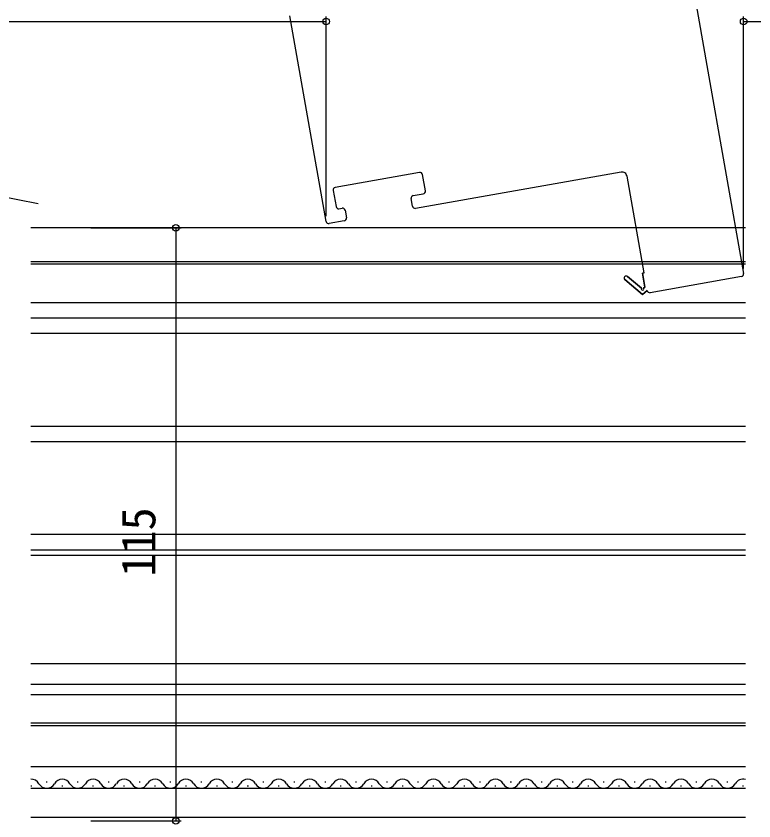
# Model space of a CAD drawing. Units: millimetres, scale not verified. Extents: x -525 to 525, y -783 to 778.
# Drawn here: x -283.5 to -140.4, y -489.9 to -333.8 of the extents above; entities that cross this region are included whole.
import ezdxf
from ezdxf.enums import TextEntityAlignment as Align

# ---------------------------------------------------------------- set-up
doc = ezdxf.new("R2010")
doc.units = ezdxf.units.MM
doc.header["$LTSCALE"] = 4
doc.layers.add('0-4_YKK_12', color=2, linetype='Continuous')
doc.layers.add('0-7_YKK_D', color=6, linetype='Continuous')
doc.styles.add('ＭＳ ゴシック', font='')
doc.styles.get('ＭＳ ゴシック').set_extended_font_data('MS Gothic')

msp = doc.modelspace()

# ---------------------------------------------------------------- linework, layer by layer
at = {"layer": '0-4_YKK_12'}
for p, q in [((-223.382, -373.607), (-230.405, -333.72)), ((-328.825, -360.466), (-279.231, -370.102)), ((-205.253, -364.12), (-221.601, -366.998)), ((-166.174, -364.043), (-206.061, -371.065)), ((-204.119, -367.677), (-204.674, -364.526)), ((-222.007, -367.577), (-221.452, -370.729)), ((-206.494, -368.603), (-204.525, -368.256)), ((-206.64, -370.659), (-206.9, -369.182)), ((-220.873, -371.134), (-220.282, -371.03)), ((-219.703, -371.436), (-219.443, -372.913)), ((-219.849, -373.493), (-222.803, -374.013)), ((-142.062, -374.84), (-280.657, -374.84)), ((-280.657, -381.34), (-142.062, -381.34)), ((-280.657, -381.84), (-142.062, -381.84)), ((-164.942, -384.277), (-162.195, -386.555)), ((-162.195, -386.555), (-164.942, -384.277)), ((-142.808, -384.299), (-160.536, -387.42)), ((-280.657, -389.34), (-142.062, -389.34)), ((-142.062, -392.339), (-280.657, -392.339)), ((-142.062, -395.34), (-280.657, -395.34)), ((-142.062, -413.34), (-280.657, -413.34)), ((-142.062, -416.34), (-280.657, -416.34)), ((-142.062, -434.335), (-280.657, -434.339)), ((-142.062, -437.34), (-280.657, -437.34)), ((-280.657, -438.34), (-142.062, -438.34)), ((-280.657, -459.34), (-142.062, -459.34)), ((-280.657, -463.34), (-142.062, -463.34)), ((-280.657, -465.34), (-142.062, -465.34)), ((-280.657, -470.84), (-142.062, -470.84)), ((-280.657, -471.34), (-142.062, -471.34)), ((-280.657, -479.34), (-142.062, -479.34)), ((-277.65, -482.28), (-277.45, -482.28)), ((-271.65, -482.28), (-271.45, -482.28)), ((-265.65, -482.28), (-265.45, -482.28)), ((-259.65, -482.28), (-259.45, -482.28)), ((-253.65, -482.28), (-253.45, -482.28)), ((-247.65, -482.28), (-247.45, -482.28)), ((-241.65, -482.28), (-241.45, -482.28)), ((-235.65, -482.28), (-235.45, -482.28)), ((-229.65, -482.28), (-229.45, -482.28)), ((-223.65, -482.28), (-223.45, -482.28)), ((-217.65, -482.28), (-217.45, -482.28)), ((-211.65, -482.28), (-211.45, -482.28)), ((-205.65, -482.28), (-205.45, -482.28)), ((-199.65, -482.28), (-199.45, -482.28)), ((-193.65, -482.28), (-193.45, -482.28)), ((-187.65, -482.28), (-187.45, -482.28)), ((-181.65, -482.28), (-181.45, -482.28)), ((-175.65, -482.28), (-175.45, -482.28)), ((-169.65, -482.28), (-169.45, -482.28)), ((-163.65, -482.28), (-163.45, -482.28)), ((-157.65, -482.28), (-157.45, -482.28)), ((-151.65, -482.28), (-151.45, -482.28)), ((-145.65, -482.28), (-145.45, -482.28)), ((-280.657, -483.54), (-142.062, -483.54)), ((-280.65, -483.04), (-280.45, -483.04)), ((-274.65, -483.04), (-274.45, -483.04)), ((-268.65, -483.04), (-268.45, -483.04)), ((-262.65, -483.04), (-262.45, -483.04)), ((-256.65, -483.04), (-256.45, -483.04)), ((-250.65, -483.04), (-250.45, -483.04)), ((-244.65, -483.04), (-244.45, -483.04)), ((-238.65, -483.04), (-238.45, -483.04)), ((-232.65, -483.04), (-232.45, -483.04)), ((-226.65, -483.04), (-226.45, -483.04)), ((-220.65, -483.04), (-220.45, -483.04)), ((-214.65, -483.04), (-214.45, -483.04)), ((-208.65, -483.04), (-208.45, -483.04)), ((-202.65, -483.04), (-202.45, -483.04)), ((-196.65, -483.04), (-196.45, -483.04)), ((-190.65, -483.04), (-190.45, -483.04)), ((-184.65, -483.04), (-184.45, -483.04)), ((-178.65, -483.04), (-178.45, -483.04)), ((-172.65, -483.04), (-172.45, -483.04)), ((-166.65, -483.04), (-166.45, -483.04)), ((-160.65, -483.04), (-160.45, -483.04)), ((-154.65, -483.04), (-154.45, -483.04)), ((-148.65, -483.04), (-148.45, -483.04)), ((-142.65, -483.04), (-142.45, -483.04)), ((-280.657, -489.14), (-142.062, -489.14))]:
    msp.add_line(p, q, dxfattribs=at)
for points in [[(-158.599, -291.805), (-149.511, -343.34), (-142.403, -383.719)], [(-161.811, -386.554), (-161.54, -386.327), (-162.017, -383.619), (-161.722, -383.567), (-165.016, -364.855)], [(-161.722, -383.567), (-162.017, -383.619), (-161.54, -386.327), (-161.811, -386.554)], [(-161.115, -387.014), (-162, -387.756), (-165.453, -384.893)], [(-165.453, -384.893), (-162, -387.756), (-161.115, -387.014)]]:
    msp.add_lwpolyline(points, dxfattribs=at)
for centre, radius, start, end in [((-205.166, -364.612), 0.5, 9.98471, 99.98471), ((-166.001, -365.028), 1, 9.98471, 99.98471), ((-221.515, -367.491), 0.5, 99.98471, 189.98471), ((-204.611, -367.764), 0.5, 279.98471, 9.98471), ((-206.408, -369.095), 0.5, 99.98471, 189.98471), ((-220.96, -370.642), 0.5, 189.98471, 279.98471), ((-220.196, -371.523), 0.5, 9.98471, 99.98471), ((-206.147, -370.573), 0.5, 189.98471, 279.98471), ((-219.935, -373), 0.5, 279.98471, 9.98471), ((-222.89, -373.52), 0.5, 189.98471, 279.98471), ((-142.895, -383.806), 0.5, 279.98471, 9.98471), ((-165.198, -384.585), 0.4, 50.34173, 230.34173), ((-165.198, -384.585), 0.4, 50.34173, 230.34173), ((-162.003, -386.714), 0.25, 140.34173, 39.98471), ((-162.003, -386.714), 0.25, 140.34173, 39.98471), ((-160.622, -386.927), 0.5, 189.98471, 279.98471), ((-280.55, -483.498), 1.718, 29.20254, 93.58099), ((-274.55, -483.498), 1.718, 29.20254, 150.79746), ((-268.55, -483.498), 1.718, 29.20254, 150.79746), ((-262.55, -483.498), 1.718, 29.20254, 150.79746), ((-256.55, -483.498), 1.718, 29.20254, 150.79746), ((-250.55, -483.498), 1.718, 29.20254, 150.79746), ((-244.55, -483.498), 1.718, 29.20254, 150.79746), ((-238.55, -483.498), 1.718, 29.20254, 150.79746), ((-232.55, -483.498), 1.718, 29.20254, 150.79746), ((-226.55, -483.498), 1.718, 29.20254, 150.79746), ((-220.55, -483.498), 1.718, 29.20254, 150.79746), ((-214.55, -483.498), 1.718, 29.20254, 150.79746), ((-208.55, -483.498), 1.718, 29.20254, 150.79746), ((-202.55, -483.498), 1.718, 29.20254, 150.79746), ((-196.55, -483.498), 1.718, 29.20254, 150.79746), ((-190.55, -483.498), 1.718, 29.20254, 150.79746), ((-184.55, -483.498), 1.718, 29.20254, 150.79746), ((-178.55, -483.498), 1.718, 29.20254, 150.79746), ((-172.55, -483.498), 1.718, 29.20254, 150.79746), ((-166.55, -483.498), 1.718, 29.20254, 150.79746), ((-160.55, -483.498), 1.718, 29.20254, 150.79746), ((-154.55, -483.498), 1.718, 29.20254, 150.79746), ((-148.55, -483.498), 1.718, 29.20254, 150.79746), ((-142.55, -483.498), 1.718, 73.51731, 150.79746), ((-277.55, -481.821), 1.718, 209.20254, 330.79746), ((-271.55, -481.821), 1.718, 209.20254, 330.79746), ((-265.55, -481.821), 1.718, 209.20254, 330.79746), ((-259.55, -481.821), 1.718, 209.20254, 330.79746), ((-253.55, -481.821), 1.718, 209.20254, 330.79746), ((-247.55, -481.821), 1.718, 209.20254, 330.79746), ((-241.55, -481.821), 1.718, 209.20254, 330.79746), ((-235.55, -481.821), 1.718, 209.20254, 330.79746), ((-229.55, -481.821), 1.718, 209.20254, 330.79746), ((-223.55, -481.821), 1.718, 209.20254, 330.79746), ((-217.55, -481.821), 1.718, 209.20254, 330.79746), ((-211.55, -481.821), 1.718, 209.20254, 330.79746), ((-205.55, -481.821), 1.718, 209.20254, 330.79746), ((-199.55, -481.821), 1.718, 209.20254, 330.79746), ((-193.55, -481.821), 1.718, 209.20254, 330.79746), ((-187.55, -481.821), 1.718, 209.20254, 330.79746), ((-181.55, -481.821), 1.718, 209.20254, 330.79746), ((-175.55, -481.821), 1.718, 209.20254, 330.79746), ((-169.55, -481.821), 1.718, 209.20254, 330.79746), ((-163.55, -481.821), 1.718, 209.20254, 330.79746), ((-157.55, -481.821), 1.718, 209.20254, 330.79746), ((-151.55, -481.821), 1.718, 209.20254, 330.79746), ((-145.55, -481.821), 1.718, 209.20254, 330.79746)]:
    msp.add_arc(centre, radius, start, end, dxfattribs=at)
at = {"layer": '0-7_YKK_D'}
for p, q in [((-223.382, -372.607), (-223.382, -333.84)), ((-142.403, -382.719), (-142.403, -333.84)), ((-330, -334.84), (-223.382, -334.84)), ((-142.403, -334.84), (-102.003, -334.84)), ((-269.01, -374.84), (-251.5, -374.84)), ((-252.5, -374.84), (-252.5, -489.84)), ((-269.01, -489.84), (-251.5, -489.84))]:
    msp.add_line(p, q, dxfattribs=at)
for centre in [(-223.382, -334.84), (-142.403, -334.84), (-252.5, -374.84), (-252.5, -489.84)]:
    msp.add_circle(centre, 0.637, dxfattribs=at)

# ---------------------------------------------------------------- texts
at = {"layer": '0-7_YKK_D', "style": 'ＭＳ ゴシック'}
msp.add_text('115', height=6.598, rotation=90, dxfattribs=at).set_placement((-254.5, -442.516), align=Align.BOTTOM_LEFT)

doc.saveas('drawing.dxf')
